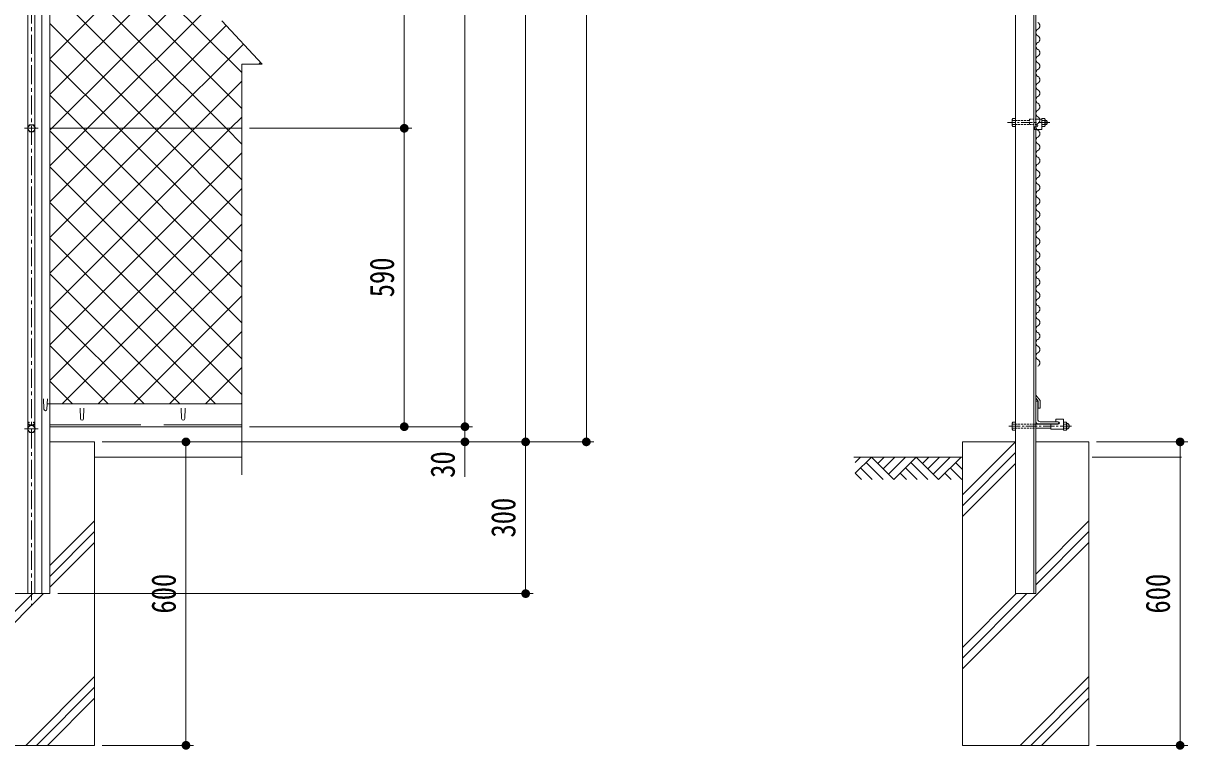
# Model space of a CAD drawing. Units: millimetres, scale not verified. Extents: x -4455 to 4455, y -3150 to 3150.
# Drawn here: x -1509 to 793, y -867 to 570 of the extents above; entities that cross this region are included whole.
import ezdxf
from ezdxf.enums import TextEntityAlignment as Align

# ---------------------------------------------------------------- set-up
doc = ezdxf.new("R2010")
doc.units = ezdxf.units.MM
doc.header["$LTSCALE"] = 30
for name, pattern in [('DASHED', [7.5, 6, -1.5]), ('USER1', [2, 1.25, -0.25, 0.25, -0.25]), ('USER2', [0.1875, 0.125, -0.0625]), ('USER3', [4, 2.5, -0.5, 0.5, -0.5]), ('USER4', [1.125, 0.75, -0.125, 0.125, -0.125])]:
    doc.linetypes.add(name, pattern=pattern)
for name, color, linetype, lineweight in [('0-1_D-STR2', 2, 'Continuous', 13), ('0-2_D-STR1', 1, 'Continuous', 18), ('0-3_D-STR-DIM', 4, 'Continuous', 13), ('0-4_D-BMK', 2, 'USER4', 13), ('0-5_8部品', 7, 'Continuous', 9), ('0-6_D-STR3', 3, 'Continuous', 13), ('0-7_GL', 7, 'Continuous', 9), ('0-9_0', 1, 'Continuous', 18), ('0-B_SUNPOU', 1, 'Continuous', 18), ('0-C_7詳細', 3, 'Continuous', 18), ('0-E_1部材', 7, 'Continuous', 9), ('0-F_4基礎', 4, 'Continuous', 18)]:
    doc.layers.add(name, color=color, linetype=linetype, lineweight=lineweight)
doc.styles.add('ＭＳ ゴシック', font='')
doc.styles.get('ＭＳ ゴシック').set_extended_font_data('MS Gothic')

# ---------------------------------------------------------------- blocks, each defined once
blk = doc.blocks.new('M1')
at = {"layer": '0-B_SUNPOU'}
blk.add_line((-7.5, 0), (-57.86, 0), dxfattribs=at)
for points in [[(0, 0), (-7.5, 0), (-7.44, 0.94)], [(0, 0), (-7.44, -0.94), (-7.5, 0)], [(0, 0), (-7.44, 0.94), (-7.26, 1.87)], [(0, 0), (-7.26, -1.87), (-7.44, -0.94)], [(0, 0), (-7.26, 1.87), (-6.97, 2.76)], [(0, 0), (-6.97, -2.76), (-7.26, -1.87)], [(0, 0), (-6.97, 2.76), (-6.57, 3.61)], [(0, 0), (-6.57, -3.61), (-6.97, -2.76)], [(0, 0), (-6.57, 3.61), (-6.07, 4.41)], [(0, 0), (-6.07, -4.41), (-6.57, -3.61)], [(0, 0), (-6.07, 4.41), (-5.47, 5.13)], [(0, 0), (-5.47, -5.13), (-6.07, -4.41)], [(0, 0), (-5.47, 5.13), (-4.78, 5.78)], [(0, 0), (-4.78, -5.78), (-5.47, -5.13)], [(0, 0), (-4.78, 5.78), (-4.02, 6.33)], [(0, 0), (-4.02, -6.33), (-4.78, -5.78)], [(0, 0), (-4.02, 6.33), (-3.19, 6.79)], [(0, 0), (-3.19, -6.79), (-4.02, -6.33)], [(0, 0), (-3.19, 6.79), (-2.32, 7.13)], [(0, 0), (-2.32, -7.13), (-3.19, -6.79)], [(0, 0), (-2.32, 7.13), (-1.41, 7.37)], [(0, 0), (-1.41, -7.37), (-2.32, -7.13)], [(0, 0), (-1.41, 7.37), (-0.47, 7.49)], [(0, 0), (-0.47, -7.49), (-1.41, -7.37)], [(0, 0), (-0.47, 7.49), (0.47, 7.49)], [(0, 0), (0.47, -7.49), (-0.47, -7.49)], [(0, 0), (0.47, 7.49), (1.41, 7.37)], [(0, 0), (1.41, 7.37), (2.32, 7.13)], [(0, 0), (2.32, 7.13), (3.19, 6.79)], [(0, 0), (3.19, 6.79), (4.02, 6.33)], [(0, 0), (4.02, 6.33), (4.78, 5.78)], [(0, 0), (4.78, 5.78), (5.47, 5.13)], [(0, 0), (5.47, 5.13), (6.07, 4.41)], [(0, 0), (6.07, 4.41), (6.57, 3.61)], [(0, 0), (6.57, 3.61), (6.97, 2.76)], [(0, 0), (6.97, 2.76), (7.26, 1.87)], [(0, 0), (7.26, 1.87), (7.44, 0.94)], [(0, 0), (7.44, 0.94), (7.5, 0)], [(0, 0), (1.41, -7.37), (0.47, -7.49)], [(0, 0), (2.32, -7.13), (1.41, -7.37)], [(0, 0), (3.19, -6.79), (2.32, -7.13)], [(0, 0), (4.02, -6.33), (3.19, -6.79)], [(0, 0), (4.78, -5.78), (4.02, -6.33)], [(0, 0), (5.47, -5.13), (4.78, -5.78)], [(0, 0), (6.07, -4.41), (5.47, -5.13)], [(0, 0), (6.57, -3.61), (6.07, -4.41)], [(0, 0), (6.97, -2.76), (6.57, -3.61)], [(0, 0), (7.26, -1.87), (6.97, -2.76)], [(0, 0), (7.44, -0.94), (7.26, -1.87)], [(0, 0), (7.5, 0), (7.44, -0.94)]]:
    blk.add_solid(points, dxfattribs=at)
blk = doc.blocks.new('GL-マーク')
at = {"layer": '0-9_0'}
for p, q in [((-418.12, -21.21), (-396.91, 0)), ((-418.12, -63.64), (-354.48, 0)), ((-354.48, 0), (-265.86, -88.62)), ((-304.52, 0), (-329.5, -24.98)), ((-262.09, 0), (-308.29, -46.2)), ((-219.67, 0), (-287.08, -67.41)), ((-177.24, 0), (-265.86, -88.62)), ((-177.24, 0), (-88.62, -88.62)), ((-127.28, 0), (-152.26, -24.98)), ((-84.85, 0), (-131.05, -46.19)), ((-42.43, 0), (-109.83, -67.41)), ((0, 0), (-88.62, -88.62)), ((-396.91, -42.43), (-350.71, -88.62)), ((-375.7, -21.21), (-308.29, -88.62)), ((-219.67, -42.43), (-173.47, -88.62)), ((-198.45, -21.21), (-131.05, -88.62)), ((3.77, -88.62), (-42.43, -42.43)), ((4.99, -47.42), (-21.21, -21.21)), ((-418.12, -63.64), (-393.14, -88.62)), ((-240.88, -63.64), (-215.9, -88.62)), ((-38.66, -88.62), (-63.64, -63.64))]:
    blk.add_line(p, q, dxfattribs=at)

msp = doc.modelspace()

# ---------------------------------------------------------------- linework, layer by layer
at = {"layer": '0-1_D-STR2'}
for p, q in [((-1456.51, 499.62), (-1076.85, 879.28)), ((-1076.85, 472.1), (-1456.51, 851.76)), ((-1456.51, 428.91), (-1076.85, 808.57)), ((-1076.85, 401.39), (-1456.51, 781.05)), ((-1452.7, 362.01), (-1076.85, 737.86)), ((-1381.99, 362.01), (-1076.85, 667.15)), ((-1178.9, 362.01), (-1456.51, 639.63)), ((-1249.61, 362.01), (-1456.51, 568.92)), ((-1320.32, 362.01), (-1456.51, 498.21)), ((-1043.26, 488.61), (-1039.94, 491.93)), ((-1391.03, 362.01), (-1456.51, 427.5)), ((-1456.52, 358.2), (-1452.7, 362.01)), ((-1456.52, 287.48), (-1381.99, 362.01)), ((-1076.85, -22.88), (-1456.52, 356.78)), ((-1076.85, 47.83), (-1391.03, 362.01)), ((-1076.85, 118.54), (-1320.32, 362.01)), ((-1076.85, 189.26), (-1249.61, 362.01)), ((-1076.85, 259.97), (-1178.9, 362.01)), ((-1456.52, -66.07), (-1076.85, 313.59)), ((-1076.85, -93.59), (-1456.52, 286.07)), ((-1456.52, -136.78), (-1076.85, 242.88)), ((-1076.85, -164.3), (-1456.52, 215.36)), ((-1432.02, -182.99), (-1076.85, 172.17)), ((-1128.87, -182.99), (-1456.52, 144.65)), ((-1361.31, -182.99), (-1076.85, 101.46)), ((-1199.58, -182.99), (-1456.52, 73.94)), ((-1290.59, -182.99), (-1076.85, 30.75)), ((-1270.29, -182.99), (-1456.52, 3.23)), ((-1219.88, -182.99), (-1076.85, -39.96)), ((-1341, -182.99), (-1456.52, -67.48)), ((-1149.17, -182.99), (-1076.85, -110.67)), ((-1411.71, -182.99), (-1456.52, -138.19)), ((-1078.46, -182.99), (-1076.85, -181.38))]:
    msp.add_line(p, q, dxfattribs=at)
at = {"layer": '0-1_D-STR2', "color": 7, "lineweight": 9}
msp.add_line((-1456.52, 362.01), (-1076.85, 362.01), dxfattribs=at)
at = {"layer": '0-1_D-STR2'}
for points in [[(-1076.85, 330.68), (-1108.19, 362.01), (-1456.51, 710.34)], [(-1456.52, 216.77), (-1311.28, 362.01), (-1108.03, 565.26)], [(-1456.52, 146.06), (-1240.57, 362.01), (-1073.98, 528.6)], [(-1456.52, 75.35), (-1169.86, 362.01), (-1076.85, 455.01)], [(-1456.52, 4.64), (-1099.15, 362.01), (-1076.85, 384.3)]]:
    msp.add_lwpolyline(points, dxfattribs=at)
for centre, start, end in [((500.13, 551.38), 118.07249, 241.92751), ((493.02, 564.71), 298.07249, 61.92751), ((500.13, 524.71), 118.07249, 241.92751), ((493.02, 538.05), 298.07249, 61.92751), ((493.02, 511.38), 298.07249, 61.92751), ((500.13, 498.05), 118.07249, 241.92751), ((493.02, 484.71), 298.07249, 61.92751), ((500.13, 471.38), 118.07249, 241.92751), ((493.02, 458.05), 298.07249, 61.92751), ((500.13, 444.71), 118.07249, 241.92751), ((493.02, 431.38), 298.07249, 61.92751), ((500.13, 418.05), 118.07249, 241.92751), ((500.13, 391.38), 118.07249, 241.92751), ((493.02, 404.71), 298.07249, 61.92751), ((500.13, 364.71), 118.07249, 241.92751), ((493.02, 378.05), 298.07249, 61.92751), ((493.02, 351.38), 298.07249, 61.92751), ((500.13, 338.05), 118.07249, 241.92751), ((493.02, 324.71), 298.07249, 61.92751), ((500.13, 311.38), 118.07249, 241.92751), ((493.02, 298.05), 298.07249, 61.92751), ((500.13, 284.71), 118.07249, 241.92751), ((493.02, 271.38), 298.07249, 61.92751), ((500.13, 258.05), 118.07249, 241.92751), ((500.13, 231.38), 118.07249, 241.92751), ((493.02, 244.71), 298.07249, 61.92751), ((500.13, 204.71), 118.07249, 241.92751), ((493.02, 218.05), 298.07249, 61.92751), ((500.13, 178.05), 118.07249, 241.92751), ((493.02, 191.38), 298.07249, 61.92751), ((493.02, 164.71), 298.07249, 61.92751), ((500.13, 151.38), 118.07249, 241.92751), ((493.02, 138.05), 298.07249, 61.92751), ((500.13, 124.71), 118.07249, 241.92751), ((493.02, 111.38), 298.07249, 61.92751), ((500.13, 98.05), 118.07249, 241.92751), ((500.13, 71.38), 118.07249, 241.92751), ((493.02, 84.71), 298.07249, 61.92751), ((500.13, 44.71), 118.07249, 241.92751), ((493.02, 58.05), 298.07249, 61.92751), ((500.13, 18.05), 118.07249, 241.92751), ((493.02, 31.38), 298.07249, 61.92751), ((493.02, 4.71), 298.07249, 61.92751), ((500.13, -8.62), 118.07249, 241.92751), ((493.02, -21.95), 298.07249, 61.92751), ((500.13, -35.29), 118.07249, 241.92751), ((493.02, -48.62), 298.07249, 61.92751), ((500.13, -61.95), 118.07249, 241.92751), ((493.02, -75.29), 298.07249, 61.92751), ((500.13, -88.62), 118.07249, 241.92751), ((493.02, -101.95), 298.07249, 61.92751)]:
    msp.add_arc(centre, 7.56, start, end, dxfattribs=at)
at = {"layer": '0-2_D-STR1'}
for p, q in [((-1500.01, 2027.95), (-1500.02, -557.99)), ((-1486.01, 2027.95), (-1486.02, -557.99)), ((-1472.51, 2010.15), (-1472.52, -557.99)), ((-1456.51, 2010.15), (-1456.52, -557.99)), ((452.37, 1610.88), (452.37, -557.99)), ((488.87, 1602.78), (488.87, -557.99)), ((492.37, 1602.01), (492.37, -557.99)), ((-1460.52, -182.99), (-1076.85, -182.99)), ((492.37, -171.88), (497.1, -177.59)), ((492.37, -177.38), (494.37, -177.38)), ((492.37, -177.38), (492.37, -217.38)), ((492.42, -165.86), (501.1, -176.35)), ((496.37, -179.38), (496.37, -213.38)), ((497.1, -191.43), (497.1, -177.59)), ((501.1, -191.43), (501.1, -176.35)), ((-1396.77, -191.49), (-1396.02, -211.99)), ((-1389.27, -191.49), (-1390.02, -211.99)), ((-1196.77, -191.49), (-1196.02, -211.99)), ((-1189.27, -191.49), (-1190.02, -211.99)), ((501.1, -191.43), (497.1, -191.43)), ((-1456.52, -227.99), (-1076.85, -227.99)), ((499.87, -222.38), (529.87, -222.38)), ((501.37, -218.38), (535.37, -218.38)), ((537.37, -222.38), (537.37, -220.38)), ((-1529.52, -557.99), (-1456.52, -557.99)), ((492.37, -557.99), (452.37, -557.99))]:
    msp.add_line(p, q, dxfattribs=at)
at = {"layer": '0-2_D-STR1', "linetype": 'DASHED'}
msp.add_line((-1456.52, -223.99), (-1076.85, -223.99), dxfattribs=at)
at = {"layer": '0-2_D-STR1'}
for centre, radius, start, end in [((494.37, -179.38), 2, 0, 90), ((-1393.02, -211.99), 3, 180, 0), ((-1193.02, -211.99), 3, 180, 0), ((497.37, -217.38), 5, 180, 270), ((501.37, -213.38), 5, 180, 270), ((535.37, -220.38), 2, 0, 90)]:
    msp.add_arc(centre, radius, start, end, dxfattribs=at)
at = {"layer": '0-3_D-STR-DIM', "color": 1, "lineweight": 18}
for p, q in [((-396, 1975.65), (-396, -223.49)), ((-636, -193.49), (-636, 1507.51)), ((-516, 1507.51), (-516, -223.49)), ((-756, 917.51), (-756, 396.51)), ((-1061.85, 362.01), (-741, 362.01)), ((-1061.85, 362.01), (-741, 362.01)), ((-756, 327.51), (-756, -193.49)), ((-636, -193.49), (-636, -158.99)), ((-1061.85, -227.99), (-621, -227.99)), ((-1061.85, -227.99), (-741, -227.99)), ((-1061.85, -227.99), (-621, -227.99)), ((-636, -227.99), (-636, -257.99)), ((-1353.02, -257.99), (-621, -257.99)), ((-1353.02, -257.99), (-501, -257.99)), ((-1353.02, -257.99), (-501, -257.99)), ((-1353.02, -257.99), (-1172.52, -257.99)), ((-1353.02, -257.99), (-381, -257.99)), ((612.37, -257.99), (792.87, -257.99)), ((-1187.52, -292.49), (-1187.52, -823.49)), ((-636, -292.49), (-636, -326.99)), ((-516, -292.49), (-516, -523.49)), ((777.87, -292.49), (777.87, -823.49)), ((-1441.02, -557.99), (-501, -557.99)), ((-1353.02, -857.99), (-1172.52, -857.99)), ((612.37, -857.99), (792.87, -857.99))]:
    msp.add_line(p, q, dxfattribs=at)
at = {"layer": '0-3_D-STR-DIM'}
for p, q in [((-1116.85, 574.77), (-1036.85, 488.61)), ((-1076.85, 488.61), (-1076.85, -323.07)), ((-1076.85, 488.61), (-1036.85, 488.61))]:
    msp.add_line(p, q, dxfattribs=at)
at = {"layer": '0-4_D-BMK', "linetype": 'USER1'}
msp.add_line((-1493.02, 2046.63), (-1493.02, -580.83), dxfattribs=at)
at = {"layer": '0-4_D-BMK'}
for p, q in [((519.99, 373.44), (436.5, 373.44)), ((563.06, -226.83), (437.61, -226.83))]:
    msp.add_line(p, q, dxfattribs=at)
at = {"layer": '0-4_D-BMK', "linetype": 'USER3'}
msp.add_line((-1506.45, -232.44), (-1479.57, -232.44), dxfattribs=at)
msp.add_line((-1506.45, -232.44), (-1479.57, -232.44), dxfattribs=at)
at = {"layer": '0-5_8部品', "color": 1, "linetype": 'USER1', "lineweight": 18}
msp.add_line((-1506.45, 362.01), (-1479.57, 362.01), dxfattribs=at)
at = {"layer": '0-5_8部品'}
for p, q in [((-1469, -172.84), (-1468.25, -193.34)), ((-1461.5, -172.84), (-1462.25, -193.34))]:
    msp.add_line(p, q, dxfattribs=at)
at = {"layer": '0-5_8部品', "color": 3, "lineweight": 18}
msp.add_lwpolyline([(-1485.18, 362.01), (-1489.1, 355.22), (-1496.94, 355.22), (-1500.86, 362.01), (-1496.94, 368.8), (-1489.1, 368.8)], close=True, dxfattribs=at)
msp.add_circle((-1493.02, 362.01), 6.8, dxfattribs=at)
at = {"layer": '0-5_8部品'}
msp.add_arc((-1465.25, -193.34), 3, 180, 0, dxfattribs=at)
at = {"layer": '0-6_D-STR3'}
for p, q in [((445.97, 379.36), (447.08, 381.28)), ((445.97, 367.52), (445.97, 379.36)), ((446.66, 377.44), (452.37, 377.44)), ((446.66, 369.44), (452.37, 369.44)), ((447.08, 381.28), (452.37, 381.28)), ((452.37, 365.6), (452.37, 381.28)), ((492.37, 379.76), (504.44, 379.76)), ((492.37, 369.26), (494.19, 369.26)), ((504.44, 365.6), (504.44, 381.28)), ((504.44, 379.76), (504.44, 359.76)), ((510.15, 377.44), (504.44, 377.44)), ((510.15, 369.44), (504.44, 369.44)), ((510.84, 367.52), (510.84, 379.36)), ((510.84, 377.44), (514.39, 377.44)), ((510.84, 369.44), (514.39, 369.44)), ((514.39, 369.44), (514.39, 377.44)), ((445.97, 367.52), (447.08, 365.6)), ((447.08, 365.6), (452.37, 365.6)), ((490.24, 364.76), (494.19, 364.76)), ((490.24, 359.76), (504.44, 359.76)), ((509.73, 365.6), (504.44, 365.6)), ((510.84, 367.52), (509.73, 365.6)), ((445.97, -232.75), (445.97, -220.91)), ((446.66, -222.83), (452.37, -222.83)), ((452.37, -234.67), (452.37, -218.99)), ((487.47, -222.83), (522.18, -222.83)), ((522.18, -233.15), (522.18, -222.65)), ((522.18, -222.65), (536.93, -222.65)), ((532.18, -213.15), (547.18, -213.15)), ((532.18, -218.15), (532.18, -213.15)), ((532.18, -218.15), (536.93, -218.15)), ((547.18, -233.15), (547.18, -213.15)), ((552.47, -218.99), (547.18, -218.99)), ((547.18, -218.99), (547.18, -234.67)), ((552.89, -222.83), (547.18, -222.83)), ((553.58, -220.91), (552.47, -218.99)), ((553.58, -220.91), (553.58, -232.75)), ((445.97, -232.75), (447.08, -234.67)), ((446.66, -230.83), (452.37, -230.83)), ((447.08, -234.67), (452.37, -234.67)), ((492.37, -230.83), (522.23, -230.83)), ((522.18, -233.15), (547.18, -233.15)), ((552.89, -230.83), (547.18, -230.83))]:
    msp.add_line(p, q, dxfattribs=at)
at = {"layer": '0-6_D-STR3', "color": 1, "linetype": 'USER2'}
for p, q in [((452.37, 377.44), (480.24, 377.44)), ((452.37, 369.44), (480.24, 369.44)), ((480.24, 379.76), (480.24, 369.26)), ((480.24, 379.76), (492.37, 379.76)), ((480.24, 369.26), (492.37, 369.26)), ((490.24, 364.76), (490.24, 359.76)), ((-1499.27, -229.69), (-1499.27, -218.76)), ((-1499.27, -229.69), (-1499.27, -218.76)), ((-1497.27, -218.76), (-1499.27, -218.76)), ((-1497.27, -223.76), (-1499.27, -223.76)), ((-1497.27, -223.76), (-1499.27, -223.76)), ((-1498.45, -228.26), (-1499.27, -228.26)), ((-1498.45, -228.26), (-1499.27, -228.26)), ((-1497.27, -226.22), (-1497.27, -218.76)), ((-1497.27, -223.99), (-1488.77, -223.99)), ((-1497.27, -223.99), (-1488.77, -223.99)), ((-1488.77, -218.76), (-1486.77, -218.76)), ((-1488.77, -226.22), (-1488.77, -218.76)), ((-1488.77, -223.76), (-1486.77, -223.76)), ((-1488.77, -223.76), (-1486.77, -223.76)), ((-1487.59, -228.26), (-1486.77, -228.26)), ((-1487.59, -228.26), (-1486.77, -228.26)), ((-1486.77, -229.69), (-1486.77, -218.76)), ((-1486.77, -229.69), (-1486.77, -218.76)), ((452.37, -222.83), (492.37, -222.83)), ((452.37, -230.83), (492.37, -230.83))]:
    msp.add_line(p, q, dxfattribs=at)
at = {"layer": '0-6_D-STR3', "color": 1}
for p, q in [((510.84, 376.64), (514.8, 376.64)), ((510.84, 370.24), (514.8, 370.24))]:
    msp.add_line(p, q, dxfattribs=at)
at = {"layer": '0-6_D-STR3'}
for points in [[(510.84, 379.36), (509.73, 381.28), (504.44, 381.28)], [(445.97, -220.91), (447.08, -218.99), (452.37, -218.99)], [(553.58, -232.75), (552.47, -234.67), (547.18, -234.67)]]:
    msp.add_lwpolyline(points, dxfattribs=at)
msp.add_lwpolyline([(-1485.18, -232.44), (-1489.1, -239.23), (-1496.94, -239.23), (-1500.86, -232.44), (-1496.94, -225.65), (-1489.1, -225.65)], close=True, dxfattribs=at)
msp.add_lwpolyline([(-1485.18, -232.44), (-1489.1, -239.23), (-1496.94, -239.23), (-1500.86, -232.44), (-1496.94, -225.65), (-1489.1, -225.65)], close=True, dxfattribs=at)
at = {"layer": '0-6_D-STR3', "color": 1, "linetype": 'USER2'}
for points in [[(-1497.27, -226.22), (-1497.27, -218.76), (-1499.27, -218.76)], [(-1488.77, -226.22), (-1488.77, -218.76), (-1486.77, -218.76)]]:
    msp.add_lwpolyline(points, dxfattribs=at)
at = {"layer": '0-6_D-STR3'}
msp.add_circle((-1493.02, -232.44), 6.8, dxfattribs=at)
msp.add_circle((-1493.02, -232.44), 6.8, dxfattribs=at)
for centre, radius, start, end in [((449, 379.36), 3.03, 180, 219.3382), ((457.97, 373.44), 12, 160.52878, 199.47122), ((449, 367.52), 3.03, 140.6618, 180), ((494.19, 367.01), 2.25, 270, 90), ((507.81, 379.36), 3.03, 320.6618, 0), ((498.84, 373.44), 12, 340.52878, 19.47122), ((507.81, 367.52), 3.03, 0, 39.3382), ((507.46, 373.44), 8, 330, 30), ((449, -220.91), 3.03, 180, 219.3382), ((457.97, -226.83), 12, 160.52878, 199.47122), ((536.93, -220.4), 2.25, 270, 90), ((550.55, -220.91), 3.03, 320.6618, 0), ((541.58, -226.83), 12, 340.52878, 19.47122), ((552.79, -226.83), 5.97, 277.58062, 82.41938), ((449, -232.75), 3.03, 140.6618, 180), ((550.55, -232.75), 3.03, 0, 39.3382)]:
    msp.add_arc(centre, radius, start, end, dxfattribs=at)
at = {"layer": '0-7_GL'}
for p, q in [((-1368.02, -287.99), (-1076.85, -287.99)), ((132.65, -287.99), (347.37, -287.99)), ((780.74, -287.99), (603.82, -287.99))]:
    msp.add_line(p, q, dxfattribs=at)
at = {"layer": '0-C_7詳細', "color": 7, "lineweight": 9}
msp.add_line((492.37, 364.76), (492.37, 359.76), dxfattribs=at)
at = {"layer": '0-E_1部材'}
msp.add_line((497.37, -222.38), (537.37, -222.38), dxfattribs=at)
at = {"layer": '0-F_4基礎', "color": 7, "lineweight": 9}
for p, q in [((-1456.52, -257.99), (-1368.02, -257.99)), ((-1368.02, -857.99), (-1368.02, -257.99)), ((347.37, -857.99), (347.37, -257.99)), ((347.37, -257.99), (452.37, -257.99)), ((492.37, -257.99), (597.37, -257.99)), ((597.37, -857.99), (597.37, -257.99)), ((-1618.02, -857.99), (-1368.02, -857.99)), ((347.37, -857.99), (597.37, -857.99))]:
    msp.add_line(p, q, dxfattribs=at)
at = {"layer": '0-F_4基礎'}
for p, q in [((347.37, -362.99), (452.37, -257.99)), ((347.37, -384.2), (452.37, -279.2)), ((347.37, -405.42), (452.37, -300.42)), ((-1456.52, -502.72), (-1368.02, -414.22)), ((492.37, -519.22), (597.37, -414.22)), ((-1456.52, -523.94), (-1368.02, -435.44)), ((492.37, -540.44), (597.37, -435.44)), ((-1456.52, -545.15), (-1368.02, -456.65)), ((347.37, -706.65), (597.37, -456.65)), ((-1618.02, -706.65), (-1469.36, -557.99)), ((-1618.02, -685.44), (-1490.57, -557.99)), ((347.37, -685.44), (474.82, -557.99)), ((347.37, -664.22), (453.6, -557.99)), ((-1503.96, -857.99), (-1368.02, -722.05)), ((461.43, -857.99), (597.37, -722.05)), ((-1482.75, -857.99), (-1368.02, -743.26)), ((482.64, -857.99), (597.37, -743.26)), ((-1461.54, -857.99), (-1368.02, -764.47)), ((503.85, -857.99), (597.37, -764.47))]:
    msp.add_line(p, q, dxfattribs=at)

# ---------------------------------------------------------------- block references
at = {"layer": '0-3_D-STR-DIM', "xscale": 1.15, "yscale": 1.15}
for p, rotation in [((-756, 362.01), 270), ((-756, 362.01), 90), ((-756, -227.99), 270), ((-636, -227.99), 270), ((-636, -227.99), 270), ((-516, -257.99), 270), ((-396, -257.99), 270), ((-1187.52, -257.99), 90), ((-636, -257.99), 90), ((-516, -257.99), 90), ((777.87, -257.99), 90), ((-516, -557.99), 270), ((-1187.52, -857.99), 270), ((777.87, -857.99), 270)]:
    msp.add_blockref('M1', p, dxfattribs=dict(at, rotation=rotation))
at = {"layer": '0-7_GL', "xscale": 0.5, "yscale": 0.5}
msp.add_blockref('GL-マーク', (344.72, -288.14), dxfattribs=at)

# ---------------------------------------------------------------- texts
at = {"layer": '0-3_D-STR-DIM', "color": 3, "style": 'ＭＳ ゴシック', "width": 0.8}
for s, p in [('590', (-761.75, 27.91)), ('30', (-641.63, -329.06)), ('300', (-521.75, -447.09)), ('600', (-1193.27, -597.39)), ('600', (772.12, -597.39))]:
    msp.add_text(s, height=48.17, rotation=90, dxfattribs=at).set_placement(p, align=Align.BOTTOM_LEFT)

doc.saveas('drawing.dxf')
